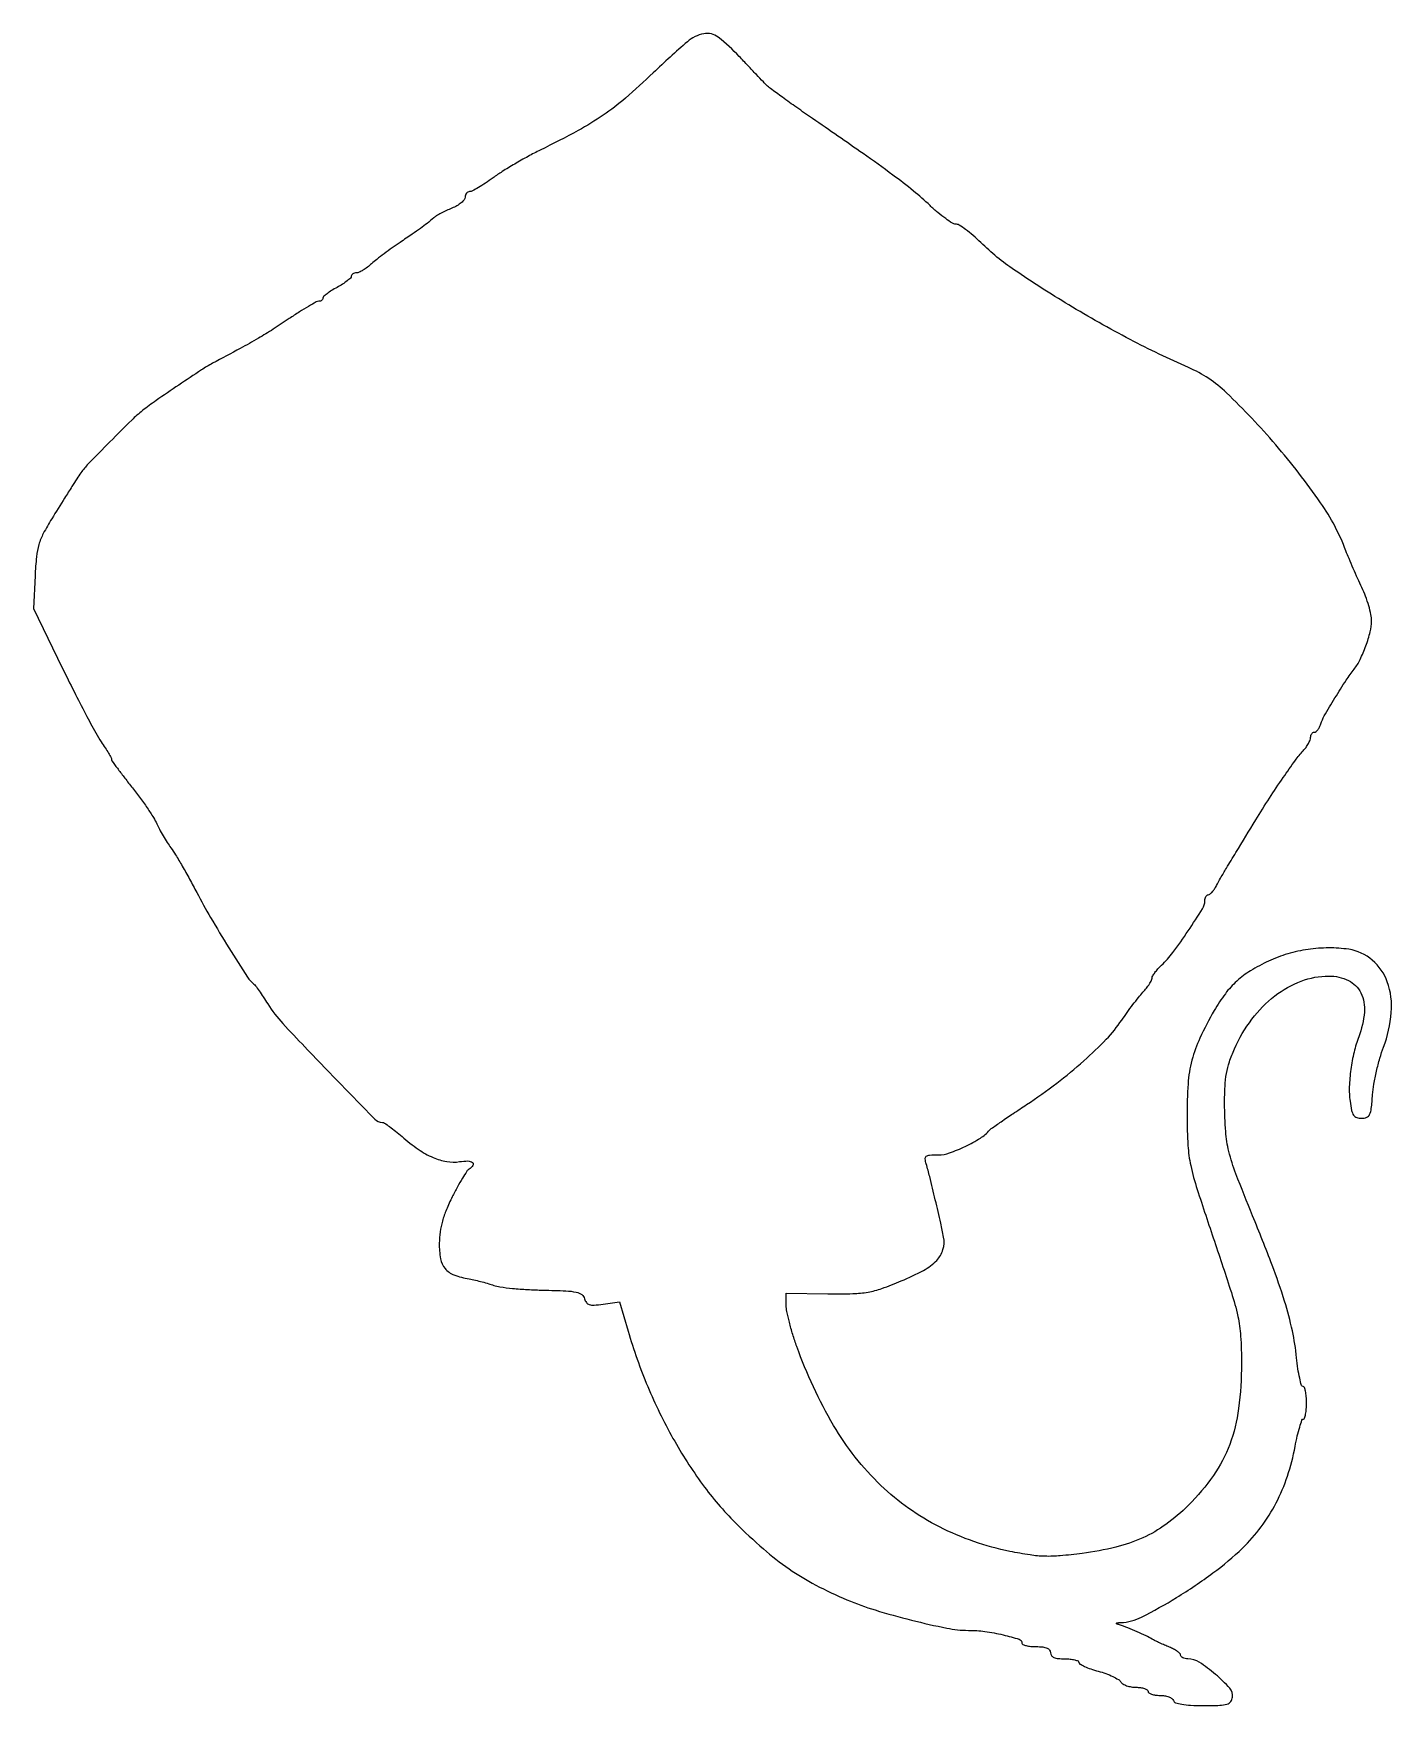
# Model space of a CAD drawing. Extents: x 0 to 334, y 1 to 412.
import ezdxf

# ---------------------------------------------------------------- set-up
doc = ezdxf.new("R2010")
doc.units = 0

msp = doc.modelspace()

# ---------------------------------------------------------------- linework, layer by layer
msp.add_lwpolyline([(152.295768, 402.247576, -0.011989), (145.427364, 395.994517, -0.028563), (139.966074, 391.778275, -0.026431), (133.811954, 388.026402, -0.008979), (124.5, 383.217745, 0.010483), (121.481032, 381.64725, 0.007671), (118.195019, 379.783261, 0.007756), (115.13566, 377.920812, 0.016972), (112.866023, 376.380379, -0.010608), (111.009784, 375.085719, -0.014085), (109.265445, 373.992986, -0.011372), (107.780068, 373.16461, -0.122097), (107.116023, 373, 0.122758), (106.690384, 372.8939, 0.100767), (106.327832, 372.595013, 0.091058), (106.084249, 372.147952, 0.079483), (106, 371.62132, -0.172312), (105.779408, 371.000233, -0.048441), (105.045312, 370.257208, -0.042744), (103.994003, 369.523678, -0.033905), (102.75, 368.913551, 0.012734), (101.416615, 368.328201, 0.012263), (100.097694, 367.668726, 0.012278), (98.964915, 367.031018, 0.042925), (98.284704, 366.54223, -0.009131), (96.635024, 365.178956, -0.010557), (95.013444, 363.943021, -0.007913), (92.99902, 362.522135, -0.002621), (90, 360.5, 0.007764), (88.094673, 359.186596, 0.006286), (86.090502, 357.720313, 0.006358), (84.275876, 356.320911, 0.016306), (83.010218, 355.25, -0.022944), (81.964527, 354.38876, -0.025674), (80.881621, 353.660937, -0.026191), (79.90584, 353.14291, -0.109353), (79.260218, 353, 0.065045), (78.778437, 352.937058, 0.082561), (78.370189, 352.752507, 0.098954), (78.097098, 352.478771, 0.147801), (78, 352.157471, -0.207638), (77.813449, 351.727616, -0.022482), (76.971875, 351.008752, -0.024594), (75.84069, 350.213445, -0.017404), (74.5, 349.430067, 0.015966), (73.159196, 348.651783, 0.022892), (72.028125, 347.871924, 0.020012), (71.178448, 347.171469, 0.213495), (71, 346.772596, -0.12733), (70.92373, 346.477955, -0.100755), (70.709104, 346.22695, -0.089548), (70.388049, 346.058204, -0.076472), (70.009716, 346, 0.126988), (69.375267, 345.836225, 0.006179), (67.470296, 344.751562, 0.009717), (65.227266, 343.378218, 0.006829), (62.755493, 341.75, -0.007225), (58.784852, 339.138951, -0.00991), (55.134253, 336.913672, -0.007453), (50.68969, 334.411793, -0.002256), (43.872104, 330.746586, 0.023257), (41.137278, 329.124768, 0.003097), (35.550065, 325.400188, 0.003638), (29.984854, 321.581006, 0.01434), (26.644461, 319.107415, 0.027481), (23.987475, 316.772229, 0.003571), (18.636465, 311.445578, 0.002958), (13.293918, 305.986635, 0.039154), (11.5, 303.815021, 0.007731), (10.494814, 302.335321, 0.003928), (9.274173, 300.445087, 0.002217), (7.483281, 297.595542, 0.000444), (4.318522, 292.5, 0.017697), (2.241733, 288.868601, 0.049903), (1.146595, 286.161278, 0.045833), (0.560699, 283.164354, 0.013139), (0.204969, 278.441955), (-0.189466, 270.383911), (6.907813, 255.827751, 0.003551), (9.808194, 249.984921, 0.004117), (12.653893, 244.466403, 0.00368), (15.134787, 239.83411, 0.0243), (16.502546, 237.591387, -0.00662), (17.459367, 236.140454, -0.009464), (18.266373, 234.826626, -0.005891), (18.90573, 233.710262, -0.127772), (19, 233.347383, 0.156267), (19.1217, 232.967495, 0.002535), (20.449599, 231.127465, 0.006347), (22.043501, 228.999548, 0.004136), (23.934806, 226.58193, -0.009325), (25.917992, 223.991932, -0.009419), (27.796404, 221.338346, -0.009262), (29.344572, 218.968273, -0.037297), (30.150944, 217.440137, 0.01965), (30.799419, 216.098662, 0.010333), (31.703997, 214.482415, 0.010264), (32.700292, 212.862635, 0.015542), (33.638618, 211.5, -0.021778), (34.753411, 209.837088, -0.00555), (36.410805, 207.046406, -0.005646), (38.233531, 203.814655, -0.005694), (39.977584, 200.551596, 0.012832), (43.381241, 194.396483, 0.006786), (47.899878, 186.9323, 0.003442), (52.468991, 179.721887, 0.085976), (54.05147, 178, -0.071986), (54.425518, 177.615055, -0.004876), (55.312803, 176.36578, -0.006912), (56.339364, 174.845732, -0.005124), (57.433235, 173.138826, 0.048204), (61.170217, 168.283813, 0.004125), (72.002004, 156.900656, 0.001459), (83.79481, 144.781497, 0.1959), (85.640916, 143.980816, -0.141794), (86.156674, 143.818989, -0.009879), (87.419061, 142.9451, -0.013396), (88.89767, 141.816253, -0.009655), (90.487801, 140.481914, 0.027669), (94.47866, 137.370884, 0.049142), (98.116587, 135.342611, 0.060425), (101.478451, 134.34048, 0.082656), (104.63179, 134.327674, -0.039199), (106.683604, 134.497368, -0.169005), (107.824501, 134.105705, -0.399429), (107.930315, 133.382254, -0.100948), (106.977622, 132.48617, 0.109607), (106.432569, 131.955617, 0.008525), (105.339375, 130.225377, 0.011316), (104.105468, 128.089202, 0.0084), (102.836291, 125.677153, 0.018684), (101.387264, 122.519371, 0.029949), (100.418461, 119.718086, 0.033122), (99.856705, 117.041379, 0.031531), (99.641142, 114.269302, 0.04694), (99.945426, 110.437578, 0.131409), (101.069639, 108.014339, 0.130546), (103.25877, 106.466403, 0.046053), (107, 105.455875, -0.011934), (108.525483, 105.153569, -0.008528), (110.21738, 104.745701, -0.008617), (111.817401, 104.301423, -0.018201), (113.037889, 103.89089, 0.057275), (114.570265, 103.505394, 0.009002), (117.666357, 103.150827, 0.009901), (121.348034, 102.869669, 0.008498), (125.230532, 102.716539, -0.00513), (130.781983, 102.535028, -0.040405), (133.337778, 102.217227, -0.105121), (134.687398, 101.624291, -0.173864), (135.385461, 100.610661, 0.094974), (135.838279, 99.668882, 0.162676), (136.545283, 99.173998, 0.089133), (137.732311, 99.042433, 0.016482), (139.92935, 99.263698), (143.973063, 99.806074), (146.085631, 92.653037, 0.027087), (150.930285, 79.015355, 0.028677), (157.142731, 66.247143, 0.030076), (164.427006, 54.890337, 0.038845), (172.480398, 45.484572, 0.017081), (179.384161, 39.041539, 0.028134), (185.687537, 34.144612, 0.029632), (192.256991, 30.162078, 0.02184), (199.948582, 26.521642, 0.025375), (206.857525, 24.018074, 0.012606), (215.834359, 21.517241, 0.011619), (224.520018, 19.545298, 0.049514), (229.80718, 19.009122, -0.033211), (233.893061, 18.728735, -0.024473), (238.35367, 17.899281, -0.016362), (242.302431, 16.825499, -0.329328), (243, 15.881285, 0.294935), (243.220373, 15.540187, 0.044258), (244.028125, 15.258877, 0.03792), (245.158684, 15.063802, 0.02377), (246.5, 15, -0.025511), (248.104033, 14.918107, -0.075863), (249.166667, 14.642857, -0.129352), (249.773926, 14.169448, -0.164293), (250, 13.5, 0.164293), (250.226074, 12.830552, 0.129352), (250.833333, 12.357143, 0.075863), (251.895967, 12.081893, 0.025511), (253.5, 12, -0.023463), (254.841334, 11.937023, -0.03747), (255.971875, 11.744426, -0.043474), (256.780886, 11.466833, -0.296607), (257, 11.129961, 0.270393), (257.237115, 10.723556, 0.021336), (258.395312, 10.13258, 0.024374), (259.929784, 9.518953, 0.015962), (261.75, 8.956379, -0.019894), (263.627149, 8.360001, -0.023791), (265.339596, 7.646116, -0.023503), (266.702659, 6.919874, -0.123551), (267.29969, 6.326418, 0.124603), (267.814323, 5.816983, 0.048141), (268.731125, 5.389635, 0.043832), (269.861748, 5.098085, 0.041213), (271.04969, 5, -0.032171), (272.179873, 4.927206, -0.049579), (273.133346, 4.70625, -0.063851), (273.792902, 4.384123, -0.252399), (274, 4, 0.250638), (274.205409, 3.61597, 0.064635), (274.856771, 3.29375, 0.050076), (275.799395, 3.072814, 0.032551), (276.916667, 3, -0.040056), (278.063507, 2.907976, -0.049569), (279.098738, 2.633475, -0.057684), (279.883608, 2.231333, -0.166594), (280.249248, 1.752255, 0.233304), (280.803092, 1.192577, 0.040872), (282.281705, 0.81419, 0.030505), (284.488883, 0.57524, 0.011631), (287.582582, 0.502255, 0.007188), (291.652796, 0.559448, 0.06306), (293.430945, 0.836161, 0.16371), (294.335464, 1.46147, 0.125508), (294.797202, 2.579451, 0.223732), (294.125301, 4.765043, 0.030605), (290.609613, 8.181865, 0.033131), (286.625197, 11.171474, 0.145379), (283.83589, 12, -0.047172), (283.13324, 12.066438, -0.067152), (282.539293, 12.265014, -0.0873), (282.138775, 12.557596, -0.193805), (282, 12.902175, 0.199864), (281.826135, 13.319759, 0.039116), (281.192188, 13.857579, 0.035996), (280.303044, 14.406874, 0.026542), (279.25, 14.887729, -0.008332), (278.087182, 15.368362, -0.006937), (276.867188, 15.916817, -0.007012), (275.764144, 16.450166, -0.018829), (275, 16.869665, 0.023731), (273.510992, 17.668206, 0.008669), (271.334352, 18.65979, 0.008797), (269.012925, 19.62091, 0.014174), (267, 20.347931, -0.011852), (266.272224, 20.606974, -0.450779), (266.217983, 20.751897, -0.257311), (266.394608, 20.86717, -0.007706), (267.304864, 20.921053, 0.107185), (272.433878, 22.270493, 0.019674), (281.032623, 27.08217, 0.02199), (289.984284, 33.121085, 0.03203), (297.254056, 39.262929, 0.041421), (301.822744, 44.4461, 0.040519), (305.512282, 50.348279, 0.039185), (308.30192, 56.958206, 0.03389), (310.189278, 64.25, -0.010354), (310.73059, 66.837515, -0.0166), (311.310735, 69.017188, -0.010614), (311.874068, 70.748617, -0.318954), (312.228054, 71, 0.326215), (312.529321, 71.219964, 0.029716), (312.773241, 72.175, 0.029507), (312.94428, 73.466719, 0.018164), (313, 75, 0.020514), (312.937071, 76.533144, 0.033089), (312.744206, 77.825, 0.035844), (312.467741, 78.765122, 0.312936), (312.12921, 79, -0.337197), (311.756163, 79.283856, -0.012953), (311.309426, 81.078289, -0.018536), (310.891302, 83.362773, -0.011434), (310.561266, 86.075027, 0.029234), (309.510869, 92.724538, 0.021337), (307.603506, 99.958813, 0.015828), (304.528067, 108.876124, 0.006175), (299.740203, 121, -0.005144), (295.635209, 131.332295, -0.030849), (293.891567, 136.847506, -0.043311), (293.115909, 141.71701, -0.016286), (292.847657, 148.62288, -0.014099), (292.940444, 152.851118, -0.031858), (293.304049, 156.031569, -0.036068), (294.03262, 158.889294, -0.023775), (295.25731, 162.053608, -0.057067), (299.555981, 169.376351, -0.067072), (305.203427, 175.099017, -0.073204), (311.694388, 178.746196, -0.0917), (318.47337, 180, -0.112915), (323.29216, 178.897718, -0.167229), (326.34215, 175.873558, -0.137925), (327.229683, 171.108258, -0.068576), (325.836313, 165.073609, 0.03318), (324.6797, 161.301464, 0.024297), (323.884333, 156.994109, 0.02466), (323.524522, 152.756289, 0.042206), (323.698129, 149.213951, 0.018162), (324.089109, 146.931493, 0.097262), (324.578272, 145.774143, 0.164598), (325.335539, 145.197596, 0.081293), (326.542848, 145, 0.095702), (327.797512, 145.242367, 0.189596), (328.523318, 145.92724, 0.082136), (328.93341, 147.376489, 0.009515), (329.247463, 150.75, -0.02442), (329.572117, 153.384194, -0.013378), (330.212675, 156.573437, -0.013307), (331.037986, 159.784467, -0.020651), (331.936334, 162.5, 0.069914), (333.853405, 171.025684, 0.106005), (332.874413, 178.534744, 0.13083), (329.180941, 183.921354, 0.141104), (323.399377, 186.56736, 0.03862), (318.466866, 186.921376, 0.035067), (313.373842, 186.535311, 0.034919), (308.362354, 185.437916, 0.037454), (303.672824, 183.671394, 0.028088), (299.22094, 181.289423, 0.04773), (295.843238, 178.759627, 0.04815), (293.026195, 175.651691, 0.029164), (290.295421, 171.5, 0.020976), (286.763554, 164.741471, 0.046865), (284.799533, 159.292452, 0.045542), (283.85354, 153.477089, 0.018818), (283.593352, 145.5, 0.013517), (283.824198, 138.302066, 0.039128), (284.506072, 133.367394, 0.024691), (286.093959, 127.513984, 0.002939), (290.324324, 114.754866, -0.00294), (294.509583, 102.131691, -0.023954), (296.11017, 96.265601, -0.039238), (296.792345, 91.426088, -0.015402), (297, 84.686367, -0.031974), (296.289578, 73.588193, -0.057588), (294.099335, 64.749133, -0.062469), (290.107108, 57.131492, -0.045282), (283.945102, 49.785937, -0.038498), (278.42157, 45.082918, -0.050769), (272.7085, 41.759068, -0.046915), (266.092266, 39.480154, -0.026972), (257.794976, 37.935789, -0.010287), (252.410112, 37.343679, -0.029257), (248.638811, 37.228817, -0.030691), (244.980518, 37.556786, -0.012287), (240.02759, 38.434278, -0.067167), (222.723452, 44.439817, -0.074477), (208.296963, 54.670845, -0.068808), (196.66166, 69.422048, -0.046881), (187.610938, 88.809597, -0.011311), (186.611464, 91.821087, -0.011891), (185.766963, 94.825143, -0.0116), (185.161321, 97.446388, -0.051011), (185, 99.02351), (185, 101.927826), (195.25, 101.812866, 0.008897), (201.424243, 101.853479, 0.037129), (205.12256, 102.219299, 0.042157), (208.497814, 103.106653, 0.013776), (213.302378, 104.964075, 0.024699), (218.773049, 107.578673, 0.077017), (222.016506, 110.039018, 0.120457), (223.556748, 112.677743, 0.118303), (223.719887, 115.748116, 0.010345), (223.012693, 119.181807, 0.002398), (221.676371, 124.925242, 0.002292), (220.290672, 130.637568, 0.012074), (219.440278, 133.75, -0.047015), (219.185914, 135.025097, -0.261881), (219.453396, 135.641669, -0.149336), (220.26307, 135.939739, -0.014065), (222.404809, 136, 0.085131), (225.182152, 136.47633, 0.027344), (229.057177, 138.089059, 0.027624), (232.759364, 140.132247, 0.076844), (235, 142.069513, -0.064455), (235.419449, 142.45064, -0.001188), (237.882801, 144.159372, -0.002908), (240.775315, 146.130897, -0.001937), (244.111664, 148.3579, 0.016281), (251.537039, 153.628307, 0.018974), (258.222056, 159.120605, 0.020682), (263.738782, 164.438677, 0.041426), (267.541199, 169.144949, -0.007476), (268.838781, 170.99474, -0.005957), (270.29179, 172.952077, -0.006026), (271.681374, 174.73316, -0.015065), (272.75, 175.989782, 0.018173), (273.612676, 177.017089, 0.02184), (274.344137, 178.044942, 0.021179), (274.877321, 178.949809, 0.118809), (275.017277, 179.489782, -0.128099), (275.163327, 180.013606, -0.025182), (275.700788, 180.839205, -0.025206), (276.443713, 181.762002, -0.021054), (277.319865, 182.664958, 0.042438), (280.130839, 185.82115, 0.012581), (283.878034, 191.096463, 0.007773), (287.430149, 196.554782, 0.141272), (288, 198.531394, -0.055213), (288.062227, 199.093187, -0.074804), (288.246599, 199.568597, -0.094265), (288.519194, 199.887501, -0.170513), (288.839485, 200, 0.174352), (289.239034, 200.143693, 0.037644), (289.777046, 200.660937, 0.035027), (290.34154, 201.388584, 0.027276), (290.852332, 202.25, -0.010206), (291.861152, 204.091787, -0.004393), (293.277857, 206.508033, -0.002121), (295.619091, 210.384458, -0.000295), (300.508708, 218.392588, -0.006114), (303.8814, 223.760385, -0.006877), (307.257403, 228.835789, -0.006717), (310.252463, 233.083382, -0.030619), (312.173306, 235.416397, 0.030023), (312.87239, 236.263435, 0.030212), (313.463409, 237.186395, 0.031687), (313.876558, 238.05092, 0.095906), (314, 238.688561, -0.069394), (314.069902, 239.189793, -0.085464), (314.273955, 239.614765, -0.100016), (314.576972, 239.898908, -0.139366), (314.932612, 240, 0.171749), (315.336106, 240.142812, 0.05753), (315.780442, 240.596027, 0.049228), (316.194027, 241.2525, 0.039142), (316.509213, 242.029029, -0.054474), (317.371746, 243.980514, -0.005363), (319.997346, 248.403335, -0.007094), (322.747144, 252.783008, -0.024539), (324.702894, 255.5, 0.056655), (326.170727, 257.842352, 0.0246), (327.595187, 261.236051, 0.024465), (328.670862, 264.722143, 0.062675), (329, 267.337583, 0.050805), (328.837304, 268.934645, 0.019589), (328.302358, 271.099817, 0.019157), (327.534232, 273.420042, 0.022411), (326.625049, 275.553656, -0.005593), (325.601203, 277.748621, -0.003839), (324.486922, 280.260054, -0.00387), (323.451139, 282.69515, -0.007847), (322.681357, 284.629508, 0.061193), (316.453396, 296.439609, 0.025467), (305.406367, 310.719551, 0.024523), (293.309042, 323.488473, 0.088045), (284, 329.690794, -0.018154), (269.595831, 336.620298, -0.014227), (254.487609, 345.1338, -0.0141), (241.125468, 353.694722, -0.043803), (232.85, 360.46303, 0.014866), (230.959991, 362.200478, 0.019418), (229.126752, 363.667265, 0.017308), (227.537949, 364.757406, 0.142643), (226.704899, 365, -0.140735), (225.864646, 365.241286, -0.016449), (224.228003, 366.342245, -0.018695), (222.334189, 367.819468, -0.014272), (220.372414, 369.569343, 0.018461), (216.295894, 373.144685, 0.011395), (211.258589, 377.056495, 0.006912), (203.90625, 382.346313, 0.001639), (191.5, 390.95417, -0.002596), (187.573002, 393.690002, -0.003494), (184.047817, 396.210236, -0.002402), (181.118131, 398.357389, -0.037181), (180.17342, 399.172021, -0.005525), (179.37208, 399.992132, -0.000685), (177.649939, 401.798969, -0.000808), (175.610933, 403.951087, -0.000669), (173.445702, 406.25, 0.038637), (168.269902, 410.970627, 0.215556), (164.708492, 411.833057, 0.132738), (160.677822, 409.881242, 0.011906)], format="xyb", close=True)

doc.saveas('drawing.dxf')
